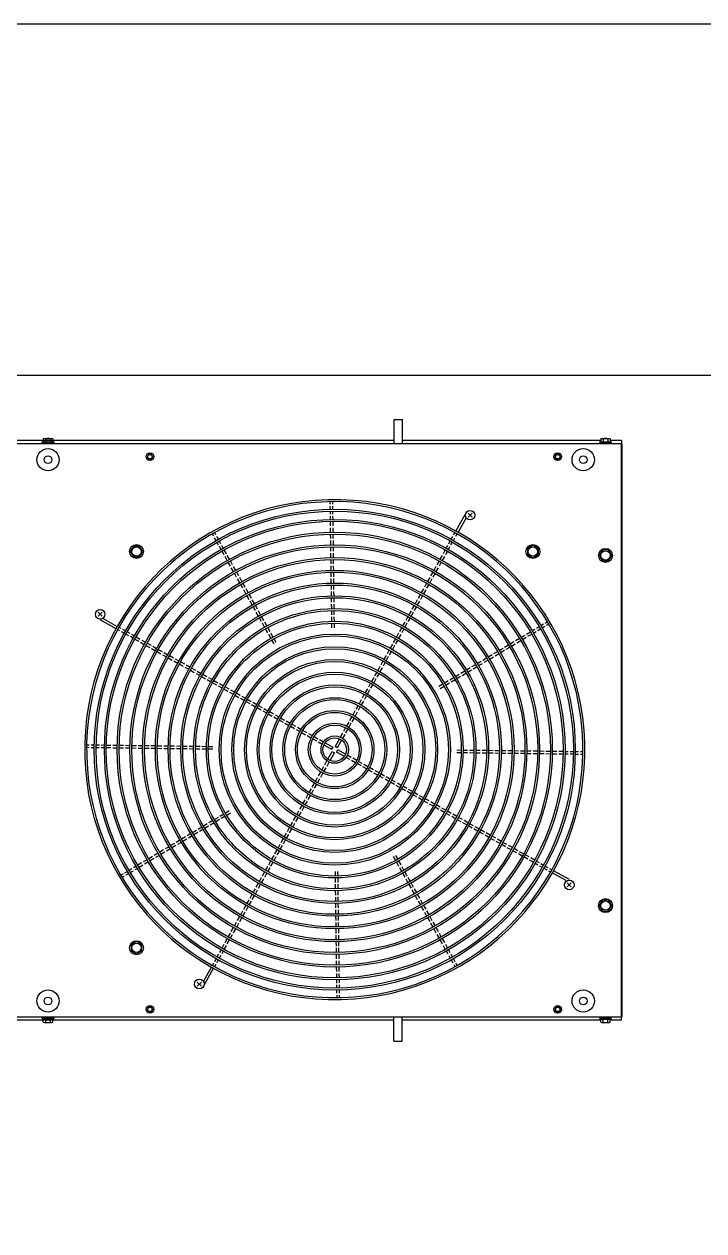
# Model space of a CAD drawing. Header units: millimetres. Extents: x -15161 to 10473752, y -72817 to 33960.
# Drawn here: x -611.4 to -504.7, y -33764.2 to -33574.7 of the extents above; entities that cross this region are included whole.
import ezdxf

# ---------------------------------------------------------------- set-up
doc = ezdxf.new("R2010")
doc.units = ezdxf.units.MM

# ---------------------------------------------------------------- blocks, each defined once
blk = doc.blocks.new('建築底圖1140116')
blk.add_lwpolyline([(1710.08, -21908.9), (-1953.16, -21908.9)])
blk = doc.blocks.new('機組1140224')
at = {"color": 230}
for p, q in [((7805.4, -33636.75), (7805.4, -33640.57)), ((7805.4, -33636.75), (7806.7, -33636.75)), ((7806.7, -33636.75), (7806.7, -33640.57)), ((7841.1, -33640.6), (7661.1, -33640.6)), ((7840.98, -33640.6), (7661.22, -33640.6)), ((7837.72, -33640.57), (7664.5, -33640.57)), ((7805.4, -33640.07), (7696.8, -33640.07)), ((7750.2, -33640.6), (7750.2, -33640.28)), ((7750.2, -33640.28), (7752, -33640.28)), ((7752, -33640.44), (7750.2, -33640.44)), ((7752, -33640.6), (7750.2, -33640.6)), ((7750.35, -33639.8), (7750.35, -33640.28)), ((7750.54, -33639.73), (7751.66, -33639.73)), ((7750.73, -33639.8), (7750.73, -33640.28)), ((7750.94, -33640.44), (7751.1, -33640.28)), ((7751.1, -33640.44), (7751.26, -33640.28)), ((7751.48, -33639.8), (7751.48, -33640.28)), ((7751.85, -33639.8), (7751.85, -33640.28)), ((7752, -33640.28), (7752, -33640.6)), ((7837.87, -33640.07), (7806.7, -33640.07)), ((7837.7, -33640.6), (7837.7, -33640.28)), ((7837.7, -33640.28), (7839.5, -33640.28)), ((7839.5, -33640.44), (7837.7, -33640.44)), ((7839.5, -33640.6), (7837.7, -33640.6)), ((7837.85, -33639.8), (7837.85, -33640.28)), ((7838.04, -33639.73), (7839.16, -33639.73)), ((7838.23, -33639.8), (7838.23, -33640.28)), ((7838.44, -33640.44), (7838.6, -33640.28)), ((7838.6, -33640.44), (7838.76, -33640.28)), ((7838.98, -33639.8), (7838.98, -33640.28)), ((7839.35, -33639.8), (7839.35, -33640.28)), ((7841.1, -33640.07), (7839.37, -33640.07)), ((7839.5, -33640.28), (7839.5, -33640.6)), ((7840.1, -33640.57), (7839.52, -33640.57)), ((7840.1, -33640.57), (7840.13, -33640.6)), ((7841.1, -33640.07), (7841.1, -33640.6)), ((7841.1, -33644.1), (7841.1, -33640.6)), ((7841.22, -33640.7), (7841.1, -33640.7)), ((7841.1, -33730.48), (7841.1, -33640.72)), ((7841.22, -33730.5), (7841.22, -33640.7)), ((7795.4, -33650.05), (7795.39, -33649.65)), ((7795.41, -33650.85), (7795.4, -33650.35)), ((7795.8, -33650.05), (7795.79, -33649.65)), ((7795.81, -33650.85), (7795.8, -33650.35)), ((7795.42, -33651.65), (7795.41, -33651.15)), ((7795.43, -33652.45), (7795.42, -33651.95)), ((7795.82, -33651.65), (7795.81, -33651.15)), ((7795.83, -33652.45), (7795.82, -33651.95)), ((7816.52, -33651.74), (7815.11, -33654.26)), ((7816.68, -33652.28), (7815.46, -33654.45)), ((7817.04, -33651.47), (7817.67, -33652.11)), ((7817.04, -33652.11), (7817.67, -33651.47)), ((7795.44, -33653.45), (7795.43, -33652.75)), ((7795.45, -33653.45), (7795.44, -33652.75)), ((7795.46, -33654.45), (7795.45, -33653.75)), ((7795.84, -33653.45), (7795.83, -33652.75)), ((7795.85, -33653.45), (7795.84, -33652.75)), ((7795.86, -33654.45), (7795.85, -33653.75)), ((7777.09, -33655.06), (7776.89, -33654.72)), ((7777.48, -33655.76), (7777.23, -33655.33)), ((7777.44, -33654.87), (7777.24, -33654.52)), ((7777.83, -33655.57), (7777.58, -33655.13)), ((7777.87, -33656.46), (7777.62, -33656.02)), ((7778.22, -33656.26), (7777.97, -33655.83)), ((7795.47, -33655.45), (7795.46, -33654.75)), ((7795.49, -33656.45), (7795.48, -33655.75)), ((7795.87, -33655.45), (7795.86, -33654.75)), ((7795.89, -33656.45), (7795.88, -33655.75)), ((7813.99, -33656.27), (7814.23, -33655.83)), ((7814.34, -33656.46), (7814.58, -33656.03)), ((7814.38, -33655.57), (7814.62, -33655.13)), ((7814.73, -33655.76), (7814.97, -33655.33)), ((7814.77, -33654.87), (7814.97, -33654.52)), ((7815.12, -33655.07), (7815.31, -33654.72)), ((7778.26, -33657.16), (7778.02, -33656.72)), ((7778.61, -33656.96), (7778.36, -33656.53)), ((7778.75, -33658.03), (7778.41, -33657.42)), ((7779.1, -33657.84), (7778.76, -33657.22)), ((7779.59, -33658.71), (7779.24, -33658.1)), ((7795.5, -33657.45), (7795.49, -33656.75)), ((7795.51, -33658.45), (7795.5, -33657.75)), ((7795.9, -33657.45), (7795.89, -33656.75)), ((7795.91, -33658.45), (7795.9, -33657.75)), ((7812.96, -33658.1), (7812.62, -33658.71)), ((7813.45, -33657.22), (7813.11, -33657.84)), ((7813.8, -33657.42), (7813.46, -33658.03)), ((7813.6, -33656.96), (7813.84, -33656.53)), ((7813.95, -33657.16), (7814.19, -33656.72)), ((7779.24, -33658.9), (7778.89, -33658.29)), ((7779.73, -33659.78), (7779.38, -33659.16)), ((7780.07, -33659.58), (7779.73, -33658.97)), ((7780.21, -33660.65), (7779.87, -33660.04)), ((7780.56, -33660.45), (7780.22, -33659.84)), ((7795.52, -33659.45), (7795.52, -33658.75)), ((7795.54, -33660.45), (7795.53, -33659.75)), ((7795.92, -33659.45), (7795.92, -33658.75)), ((7795.94, -33660.45), (7795.93, -33659.75)), ((7811.98, -33659.84), (7811.64, -33660.45)), ((7812.33, -33660.04), (7811.99, -33660.65)), ((7812.47, -33658.97), (7812.13, -33659.58)), ((7812.82, -33659.16), (7812.48, -33659.78)), ((7813.31, -33658.29), (7812.97, -33658.9)), ((7780.7, -33661.52), (7780.36, -33660.91)), ((7781.05, -33661.33), (7780.71, -33660.71)), ((7781.19, -33662.39), (7780.85, -33661.78)), ((7781.54, -33662.2), (7781.2, -33661.59)), ((7795.55, -33661.45), (7795.54, -33660.75)), ((7795.56, -33662.45), (7795.55, -33661.75)), ((7795.95, -33661.45), (7795.94, -33660.75)), ((7795.96, -33662.45), (7795.95, -33661.75)), ((7811.01, -33661.59), (7810.66, -33662.2)), ((7811.35, -33661.78), (7811.01, -33662.39)), ((7811.49, -33660.71), (7811.15, -33661.33)), ((7811.84, -33660.91), (7811.5, -33661.52)), ((7781.68, -33663.27), (7781.34, -33662.65)), ((7782.03, -33663.07), (7781.69, -33662.46)), ((7782.17, -33664.14), (7781.83, -33663.53)), ((7782.52, -33663.94), (7782.18, -33663.33)), ((7795.58, -33663.45), (7795.57, -33662.75)), ((7795.59, -33664.45), (7795.58, -33663.75)), ((7795.98, -33663.45), (7795.97, -33662.75)), ((7795.99, -33664.45), (7795.98, -33663.75)), ((7810.03, -33663.33), (7809.69, -33663.94)), ((7810.38, -33663.53), (7810.03, -33664.14)), ((7810.52, -33662.46), (7810.17, -33663.07)), ((7810.87, -33662.65), (7810.52, -33663.27)), ((7782.66, -33665.01), (7782.32, -33664.4)), ((7783.01, -33664.81), (7782.67, -33664.2)), ((7783.15, -33665.88), (7782.8, -33665.27)), ((7783.5, -33665.69), (7783.15, -33665.08)), ((7795.6, -33665.45), (7795.59, -33664.75)), ((7795.62, -33666.45), (7795.61, -33665.75)), ((7796, -33665.45), (7795.99, -33664.75)), ((7796.02, -33666.45), (7796.01, -33665.75)), ((7809.05, -33665.08), (7808.71, -33665.69)), ((7809.4, -33665.27), (7809.06, -33665.88)), ((7809.54, -33664.2), (7809.2, -33664.81)), ((7809.89, -33664.4), (7809.55, -33665.01)), ((7758.97, -33667.66), (7759.61, -33667.03)), ((7759.61, -33667.66), (7758.97, -33667.03)), ((7783.64, -33666.76), (7783.29, -33666.14)), ((7783.98, -33666.56), (7783.64, -33665.95)), ((7784.12, -33667.63), (7783.78, -33667.02)), ((7784.47, -33667.43), (7784.13, -33666.82)), ((7784.96, -33668.3), (7784.62, -33667.69)), ((7795.63, -33667.45), (7795.62, -33666.75)), ((7795.64, -33668.45), (7795.63, -33667.75)), ((7796.03, -33667.45), (7796.02, -33666.75)), ((7796.04, -33668.45), (7796.03, -33667.75)), ((7807.58, -33667.69), (7807.24, -33668.3)), ((7808.07, -33666.82), (7807.73, -33667.43)), ((7808.42, -33667.02), (7808.08, -33667.63)), ((7808.56, -33665.95), (7808.22, -33666.56)), ((7808.91, -33666.14), (7808.57, -33666.76)), ((7759.24, -33668.18), (7761.76, -33669.59)), ((7759.78, -33668.02), (7761.96, -33669.24)), ((7762.57, -33669.58), (7762.22, -33669.39)), ((7784.61, -33668.5), (7784.27, -33667.89)), ((7785.1, -33669.37), (7784.76, -33668.76)), ((7785.45, -33669.18), (7785.11, -33668.57)), ((7785.59, -33670.25), (7785.25, -33669.63)), ((7785.94, -33670.05), (7785.6, -33669.44)), ((7795.65, -33669.45), (7795.65, -33668.75)), ((7796.05, -33669.45), (7796.05, -33668.75)), ((7806.61, -33669.44), (7806.26, -33670.05)), ((7806.96, -33669.63), (7806.61, -33670.25)), ((7807.1, -33668.57), (7806.75, -33669.18)), ((7807.44, -33668.76), (7807.1, -33669.37)), ((7807.93, -33667.89), (7807.59, -33668.5)), ((7827.76, -33669.54), (7828.19, -33669.28)), ((7827.96, -33669.88), (7828.39, -33669.63)), ((7828.44, -33669.13), (7828.87, -33668.87)), ((7828.65, -33669.47), (7829.08, -33669.22)), ((7829.13, -33668.72), (7829.48, -33668.52)), ((7829.34, -33669.06), (7829.68, -33668.86)), ((7762.37, -33669.93), (7762.02, -33669.73)), ((7763.07, -33670.32), (7762.64, -33670.08)), ((7763.27, -33669.97), (7762.83, -33669.73)), ((7763.77, -33670.71), (7763.33, -33670.47)), ((7763.97, -33670.36), (7763.53, -33670.12)), ((7764.47, -33671.1), (7764.03, -33670.86)), ((7764.66, -33670.75), (7764.23, -33670.51)), ((7764.73, -33671.25), (7765.34, -33671.59)), ((7764.92, -33670.9), (7765.53, -33671.24)), ((7765.8, -33671.39), (7766.41, -33671.73)), ((7786.08, -33671.12), (7785.74, -33670.51)), ((7786.43, -33670.92), (7786.09, -33670.31)), ((7786.57, -33671.99), (7786.23, -33671.38)), ((7786.92, -33671.79), (7786.58, -33671.18)), ((7805.63, -33671.18), (7805.29, -33671.79)), ((7805.98, -33671.38), (7805.64, -33671.99)), ((7806.12, -33670.31), (7805.78, -33670.92)), ((7806.47, -33670.51), (7806.12, -33671.12)), ((7824.49, -33671.48), (7825.09, -33671.12)), ((7824.7, -33671.83), (7825.3, -33671.47)), ((7825.35, -33670.97), (7825.95, -33670.61)), ((7825.56, -33671.31), (7826.16, -33670.96)), ((7826.21, -33670.46), (7826.81, -33670.1)), ((7826.41, -33670.8), (7827.02, -33670.45)), ((7827.07, -33669.95), (7827.5, -33669.69)), ((7827.27, -33670.29), (7827.7, -33670.03)), ((7765.6, -33671.74), (7766.21, -33672.08)), ((7766.47, -33672.23), (7767.08, -33672.57)), ((7766.67, -33671.88), (7767.28, -33672.22)), ((7767.35, -33672.72), (7767.96, -33673.06)), ((7767.54, -33672.37), (7768.15, -33672.71)), ((7768.22, -33673.21), (7768.83, -33673.55)), ((7768.41, -33672.86), (7769.02, -33673.2)), ((7769.29, -33673.35), (7769.9, -33673.69)), ((7804.65, -33672.93), (7804.31, -33673.54)), ((7805, -33673.12), (7804.66, -33673.73)), ((7805.14, -33672.06), (7804.8, -33672.67)), ((7805.49, -33672.25), (7805.15, -33672.86)), ((7821.05, -33673.53), (7821.65, -33673.17)), ((7821.91, -33673.02), (7822.51, -33672.66)), ((7822.12, -33673.36), (7822.72, -33673)), ((7822.77, -33672.5), (7823.37, -33672.15)), ((7822.98, -33672.85), (7823.58, -33672.49)), ((7823.63, -33671.99), (7824.23, -33671.63)), ((7823.84, -33672.34), (7824.44, -33671.98)), ((7769.09, -33673.69), (7769.7, -33674.04)), ((7769.96, -33674.18), (7770.57, -33674.53)), ((7770.16, -33673.83), (7770.77, -33674.18)), ((7770.84, -33674.67), (7771.45, -33675.01)), ((7771.03, -33674.32), (7771.64, -33674.67)), ((7771.71, -33675.16), (7772.32, -33675.5)), ((7771.9, -33674.81), (7772.51, -33675.15)), ((7772.78, -33675.3), (7773.39, -33675.64)), ((7803.67, -33674.67), (7803.33, -33675.28)), ((7804.02, -33674.87), (7803.68, -33675.48)), ((7804.16, -33673.8), (7803.82, -33674.41)), ((7804.51, -33674), (7804.17, -33674.61)), ((7817.62, -33675.57), (7818.22, -33675.21)), ((7818.47, -33675.06), (7819.08, -33674.7)), ((7818.68, -33675.4), (7819.28, -33675.05)), ((7819.33, -33674.55), (7819.94, -33674.19)), ((7819.54, -33674.89), (7820.14, -33674.53)), ((7820.19, -33674.04), (7820.8, -33673.68)), ((7820.4, -33674.38), (7821, -33674.02)), ((7821.26, -33673.87), (7821.86, -33673.51)), ((7772.58, -33675.65), (7773.19, -33675.99)), ((7773.45, -33676.14), (7774.06, -33676.48)), ((7773.65, -33675.79), (7774.26, -33676.13)), ((7774.33, -33676.63), (7774.94, -33676.97)), ((7774.52, -33676.28), (7775.13, -33676.62)), ((7775.2, -33677.12), (7775.81, -33677.46)), ((7775.39, -33676.77), (7776, -33677.11)), ((7802.7, -33676.42), (7802.35, -33677.03)), ((7803.05, -33676.61), (7802.7, -33677.22)), ((7803.18, -33675.55), (7802.84, -33676.16)), ((7803.53, -33675.74), (7803.19, -33676.35)), ((7815.04, -33677.1), (7815.64, -33676.75)), ((7815.24, -33677.45), (7815.84, -33677.09)), ((7815.9, -33676.59), (7816.5, -33676.24)), ((7816.1, -33676.94), (7816.7, -33676.58)), ((7816.76, -33676.08), (7817.36, -33675.72)), ((7816.96, -33676.43), (7817.56, -33676.07)), ((7817.82, -33675.91), (7818.42, -33675.56)), ((7776.07, -33677.61), (7776.68, -33677.95)), ((7776.27, -33677.26), (7776.88, -33677.6)), ((7776.94, -33678.09), (7777.55, -33678.44)), ((7777.14, -33677.74), (7777.75, -33678.09)), ((7777.82, -33678.58), (7778.43, -33678.92)), ((7778.01, -33678.23), (7778.62, -33678.58)), ((7778.69, -33679.07), (7779.3, -33679.41)), ((7778.88, -33678.72), (7779.49, -33679.06)), ((7801.23, -33679.04), (7800.89, -33679.65)), ((7801.72, -33678.16), (7801.38, -33678.77)), ((7802.07, -33678.36), (7801.73, -33678.97)), ((7802.21, -33677.29), (7801.87, -33677.9)), ((7802.56, -33677.49), (7802.21, -33678.1)), ((7812.46, -33678.64), (7813.06, -33678.28)), ((7812.66, -33678.98), (7813.26, -33678.62)), ((7813.32, -33678.13), (7813.92, -33677.77)), ((7813.52, -33678.47), (7814.12, -33678.11)), ((7814.18, -33677.62), (7814.78, -33677.26)), ((7814.38, -33677.96), (7814.98, -33677.6)), ((7779.56, -33679.56), (7780.17, -33679.9)), ((7779.76, -33679.21), (7780.37, -33679.55)), ((7780.43, -33680.05), (7781.04, -33680.39)), ((7780.63, -33679.7), (7781.24, -33680.04)), ((7781.3, -33680.54), (7781.92, -33680.88)), ((7781.5, -33680.19), (7782.11, -33680.53)), ((7782.37, -33680.68), (7782.98, -33681.02)), ((7800.25, -33680.78), (7799.91, -33681.39)), ((7800.6, -33680.98), (7800.26, -33681.59)), ((7800.74, -33679.91), (7800.4, -33680.52)), ((7801.09, -33680.1), (7800.75, -33680.72)), ((7801.58, -33679.23), (7801.24, -33679.84)), ((7782.18, -33681.03), (7782.79, -33681.37)), ((7783.05, -33681.52), (7783.66, -33681.86)), ((7783.25, -33681.17), (7783.86, -33681.51)), ((7783.92, -33682), (7784.53, -33682.35)), ((7784.12, -33681.66), (7784.73, -33682)), ((7784.8, -33682.49), (7785.41, -33682.84)), ((7784.99, -33682.14), (7785.6, -33682.49)), ((7785.86, -33682.63), (7786.47, -33682.97)), ((7799.27, -33682.53), (7798.93, -33683.14)), ((7799.62, -33682.72), (7799.28, -33683.33)), ((7799.76, -33681.65), (7799.42, -33682.27)), ((7800.11, -33681.85), (7799.77, -33682.46)), ((7785.67, -33682.98), (7786.28, -33683.32)), ((7786.54, -33683.47), (7787.15, -33683.81)), ((7786.74, -33683.12), (7787.35, -33683.46)), ((7787.41, -33683.96), (7788.02, -33684.3)), ((7787.61, -33683.61), (7788.22, -33683.95)), ((7788.29, -33684.45), (7788.9, -33684.79)), ((7788.48, -33684.1), (7789.09, -33684.44)), ((7789.35, -33684.59), (7789.96, -33684.93)), ((7798.3, -33684.27), (7797.95, -33684.88)), ((7798.64, -33684.47), (7798.3, -33685.08)), ((7798.79, -33683.4), (7798.44, -33684.01)), ((7799.13, -33683.6), (7798.79, -33684.21)), ((7789.16, -33684.94), (7789.77, -33685.28)), ((7790.03, -33685.43), (7790.64, -33685.77)), ((7790.23, -33685.08), (7790.84, -33685.42)), ((7790.9, -33685.92), (7791.51, -33686.26)), ((7791.1, -33685.57), (7791.71, -33685.91)), ((7791.78, -33686.4), (7792.39, -33686.75)), ((7791.97, -33686.06), (7792.58, -33686.4)), ((7792.85, -33686.54), (7793.46, -33686.89)), ((7797.32, -33686.02), (7796.97, -33686.63)), ((7797.67, -33686.22), (7797.32, -33686.83)), ((7797.81, -33685.15), (7797.46, -33685.76)), ((7798.16, -33685.34), (7797.81, -33685.95)), ((7757.55, -33688.3), (7757.15, -33688.29)), ((7757.56, -33687.9), (7757.16, -33687.89)), ((7758.35, -33688.31), (7757.85, -33688.3)), ((7758.36, -33687.91), (7757.86, -33687.9)), ((7759.15, -33688.32), (7758.65, -33688.31)), ((7759.16, -33687.92), (7758.66, -33687.91)), ((7759.95, -33688.33), (7759.45, -33688.32)), ((7759.96, -33687.93), (7759.46, -33687.92)), ((7760.95, -33688.34), (7760.25, -33688.33)), ((7760.96, -33687.94), (7760.26, -33687.93)), ((7761.95, -33688.36), (7761.25, -33688.35)), ((7761.96, -33687.96), (7761.26, -33687.95)), ((7762.95, -33688.37), (7762.25, -33688.36)), ((7762.96, -33687.97), (7762.26, -33687.96)), ((7763.95, -33688.38), (7763.25, -33688.37)), ((7763.96, -33687.98), (7763.26, -33687.97)), ((7764.95, -33688.4), (7764.25, -33688.39)), ((7764.96, -33688), (7764.26, -33687.99)), ((7765.95, -33688.41), (7765.25, -33688.4)), ((7765.96, -33688.01), (7765.26, -33688)), ((7766.95, -33688.42), (7766.25, -33688.41)), ((7766.96, -33688.02), (7766.26, -33688.01)), ((7767.95, -33688.43), (7767.25, -33688.42)), ((7767.96, -33688.03), (7767.26, -33688.02)), ((7768.95, -33688.45), (7768.25, -33688.44)), ((7768.96, -33688.05), (7768.26, -33688.04)), ((7769.95, -33688.46), (7769.25, -33688.45)), ((7769.96, -33688.06), (7769.26, -33688.05)), ((7770.95, -33688.47), (7770.25, -33688.46)), ((7770.96, -33688.07), (7770.26, -33688.06)), ((7771.95, -33688.49), (7771.25, -33688.48)), ((7771.96, -33688.09), (7771.26, -33688.08)), ((7772.95, -33688.5), (7772.25, -33688.49)), ((7772.96, -33688.1), (7772.26, -33688.09)), ((7773.95, -33688.51), (7773.25, -33688.5)), ((7773.96, -33688.11), (7773.26, -33688.1)), ((7774.95, -33688.52), (7774.25, -33688.52)), ((7774.96, -33688.12), (7774.26, -33688.12)), ((7775.95, -33688.54), (7775.25, -33688.53)), ((7775.96, -33688.14), (7775.26, -33688.13)), ((7776.95, -33688.55), (7776.25, -33688.54)), ((7776.96, -33688.15), (7776.26, -33688.14)), ((7792.65, -33686.89), (7793.26, -33687.24)), ((7793.52, -33687.38), (7794.14, -33687.73)), ((7793.72, -33687.03), (7794.33, -33687.38)), ((7794.4, -33687.87), (7795.6, -33688.55)), ((7794.6, -33687.52), (7795.8, -33688.2)), ((7795.8, -33688.2), (7795.6, -33688.55)), ((7796.83, -33686.9), (7796.15, -33688.1)), ((7796.5, -33688.3), (7796.15, -33688.1)), ((7797.18, -33687.09), (7796.5, -33688.3)), ((7794.54, -33690.98), (7794.88, -33690.37)), ((7795.03, -33690.1), (7795.7, -33688.9)), ((7795.38, -33690.3), (7796.05, -33689.1)), ((7795.7, -33688.9), (7796.05, -33689.1)), ((7796.4, -33689), (7796.6, -33688.65)), ((7797.61, -33689.67), (7796.4, -33689)), ((7797.8, -33689.32), (7796.6, -33688.65)), ((7798.48, -33690.16), (7797.87, -33689.82)), ((7798.68, -33689.81), (7798.07, -33689.47)), ((7799.36, -33690.65), (7798.75, -33690.31)), ((7799.55, -33690.3), (7798.94, -33689.96)), ((7800.43, -33690.79), (7799.82, -33690.45)), ((7815.25, -33688.65), (7815.95, -33688.66)), ((7815.25, -33689.05), (7815.95, -33689.06)), ((7816.25, -33688.66), (7816.95, -33688.67)), ((7816.25, -33689.06), (7816.95, -33689.07)), ((7817.25, -33688.67), (7817.95, -33688.68)), ((7817.25, -33689.07), (7817.95, -33689.08)), ((7818.25, -33688.68), (7818.95, -33688.69)), ((7818.25, -33689.08), (7818.95, -33689.09)), ((7819.25, -33688.7), (7819.95, -33688.71)), ((7819.25, -33689.1), (7819.95, -33689.11)), ((7820.25, -33688.71), (7820.95, -33688.72)), ((7820.25, -33689.11), (7820.95, -33689.12)), ((7821.25, -33688.72), (7821.95, -33688.73)), ((7821.25, -33689.12), (7821.95, -33689.13)), ((7822.25, -33688.74), (7822.95, -33688.75)), ((7822.25, -33689.14), (7822.95, -33689.15)), ((7823.25, -33688.75), (7823.95, -33688.76)), ((7823.25, -33689.15), (7823.95, -33689.16)), ((7824.25, -33688.76), (7824.95, -33688.77)), ((7824.25, -33689.16), (7824.95, -33689.17)), ((7825.25, -33688.78), (7825.95, -33688.78)), ((7825.25, -33689.18), (7825.95, -33689.18)), ((7826.25, -33688.79), (7826.95, -33688.8)), ((7826.25, -33689.19), (7826.95, -33689.2)), ((7827.25, -33688.8), (7827.95, -33688.81)), ((7827.25, -33689.2), (7827.95, -33689.21)), ((7828.25, -33688.81), (7828.95, -33688.82)), ((7828.25, -33689.21), (7828.95, -33689.22)), ((7829.25, -33688.83), (7829.95, -33688.84)), ((7829.25, -33689.23), (7829.95, -33689.24)), ((7830.25, -33688.84), (7830.95, -33688.85)), ((7830.25, -33689.24), (7830.95, -33689.25)), ((7831.25, -33688.85), (7831.95, -33688.86)), ((7831.25, -33689.25), (7831.95, -33689.26)), ((7832.25, -33688.87), (7832.75, -33688.87)), ((7832.25, -33689.27), (7832.75, -33689.27)), ((7833.05, -33688.88), (7833.55, -33688.88)), ((7833.05, -33689.28), (7833.55, -33689.28)), ((7833.85, -33688.89), (7834.35, -33688.89)), ((7833.85, -33689.29), (7834.35, -33689.29)), ((7834.65, -33688.9), (7835.05, -33688.9)), ((7834.65, -33689.3), (7835.05, -33689.3)), ((7793.56, -33692.73), (7793.9, -33692.12)), ((7793.91, -33692.92), (7794.25, -33692.31)), ((7794.05, -33691.85), (7794.39, -33691.24)), ((7794.4, -33692.05), (7794.74, -33691.44)), ((7794.89, -33691.18), (7795.23, -33690.56)), ((7800.23, -33691.14), (7799.62, -33690.8)), ((7801.1, -33691.63), (7800.49, -33691.29)), ((7801.3, -33691.28), (7800.69, -33690.94)), ((7801.98, -33692.12), (7801.37, -33691.78)), ((7802.17, -33691.77), (7801.56, -33691.43)), ((7802.85, -33692.61), (7802.24, -33692.27)), ((7803.05, -33692.26), (7802.44, -33691.92)), ((7792.58, -33694.47), (7792.92, -33693.86)), ((7792.93, -33694.67), (7793.27, -33694.06)), ((7793.07, -33693.6), (7793.41, -33692.99)), ((7793.42, -33693.8), (7793.76, -33693.19)), ((7803.72, -33693.1), (7803.11, -33692.75)), ((7803.92, -33692.75), (7803.31, -33692.41)), ((7804.6, -33693.59), (7803.99, -33693.24)), ((7804.79, -33693.24), (7804.18, -33692.89)), ((7805.47, -33694.07), (7804.86, -33693.73)), ((7805.66, -33693.73), (7805.05, -33693.38)), ((7806.34, -33694.56), (7805.73, -33694.22)), ((7806.54, -33694.21), (7805.93, -33693.87)), ((7791.6, -33696.22), (7791.95, -33695.61)), ((7791.95, -33696.41), (7792.29, -33695.8)), ((7792.09, -33695.35), (7792.43, -33694.74)), ((7792.44, -33695.54), (7792.78, -33694.93)), ((7807.21, -33695.05), (7806.6, -33694.71)), ((7807.41, -33694.7), (7806.8, -33694.36)), ((7808.09, -33695.54), (7807.48, -33695.2)), ((7808.28, -33695.19), (7807.67, -33694.85)), ((7808.96, -33696.03), (7808.35, -33695.69)), ((7809.15, -33695.68), (7808.54, -33695.34)), ((7809.83, -33696.52), (7809.22, -33696.18)), ((7810.03, -33696.17), (7809.42, -33695.83)), ((7790.63, -33697.96), (7790.97, -33697.35)), ((7790.97, -33698.16), (7791.32, -33697.55)), ((7791.11, -33697.09), (7791.46, -33696.48)), ((7791.46, -33697.29), (7791.81, -33696.68)), ((7810.7, -33697.01), (7810.09, -33696.67)), ((7810.9, -33696.66), (7810.29, -33696.32)), ((7811.58, -33697.5), (7810.97, -33697.15)), ((7811.77, -33697.15), (7811.16, -33696.81)), ((7812.45, -33697.99), (7811.84, -33697.64)), ((7812.64, -33697.64), (7812.03, -33697.29)), ((7813.52, -33698.12), (7812.91, -33697.78)), ((7776.96, -33699.75), (7776.36, -33700.11)), ((7777.82, -33699.24), (7777.22, -33699.59)), ((7778.03, -33699.58), (7777.43, -33699.94)), ((7778.68, -33698.73), (7778.08, -33699.08)), ((7778.89, -33699.07), (7778.28, -33699.43)), ((7779.54, -33698.21), (7778.94, -33698.57)), ((7779.75, -33698.56), (7779.14, -33698.92)), ((7789.16, -33700.58), (7789.5, -33699.97)), ((7789.65, -33699.71), (7789.99, -33699.1)), ((7790, -33699.91), (7790.34, -33699.29)), ((7790.14, -33698.84), (7790.48, -33698.23)), ((7790.49, -33699.03), (7790.83, -33698.42)), ((7813.32, -33698.47), (7812.71, -33698.13)), ((7814.19, -33698.96), (7813.58, -33698.62)), ((7814.39, -33698.61), (7813.78, -33698.27)), ((7815.07, -33699.45), (7814.46, -33699.11)), ((7815.26, -33699.1), (7814.65, -33698.76)), ((7815.94, -33699.94), (7815.33, -33699.6)), ((7816.13, -33699.59), (7815.52, -33699.25)), ((7817.01, -33700.08), (7816.4, -33699.74)), ((7773.52, -33701.79), (7772.92, -33702.15)), ((7774.38, -33701.28), (7773.78, -33701.64)), ((7774.59, -33701.63), (7773.99, -33701.98)), ((7775.24, -33700.77), (7774.64, -33701.13)), ((7775.45, -33701.11), (7774.85, -33701.47)), ((7776.1, -33700.26), (7775.5, -33700.62)), ((7776.31, -33700.6), (7775.71, -33700.96)), ((7777.17, -33700.09), (7776.57, -33700.45)), ((7788.18, -33702.33), (7788.52, -33701.72)), ((7788.67, -33701.45), (7789.01, -33700.84)), ((7789.02, -33701.65), (7789.36, -33701.04)), ((7789.51, -33700.78), (7789.85, -33700.17)), ((7816.81, -33700.43), (7816.2, -33700.09)), ((7817.68, -33700.92), (7817.07, -33700.58)), ((7817.88, -33700.57), (7817.27, -33700.23)), ((7818.56, -33701.41), (7817.95, -33701.06)), ((7818.75, -33701.06), (7818.14, -33700.72)), ((7819.43, -33701.9), (7818.82, -33701.55)), ((7819.62, -33701.55), (7819.01, -33701.2)), ((7820.5, -33702.04), (7819.89, -33701.69)), ((7770.95, -33703.33), (7770.34, -33703.68)), ((7771.15, -33703.67), (7770.55, -33704.03)), ((7771.81, -33702.82), (7771.2, -33703.17)), ((7772.01, -33703.16), (7771.41, -33703.52)), ((7772.67, -33702.3), (7772.06, -33702.66)), ((7772.87, -33702.65), (7772.27, -33703.01)), ((7773.73, -33702.14), (7773.13, -33702.49)), ((7787.2, -33704.07), (7787.55, -33703.46)), ((7787.55, -33704.27), (7787.9, -33703.66)), ((7787.69, -33703.2), (7788.03, -33702.59)), ((7788.04, -33703.4), (7788.38, -33702.78)), ((7788.53, -33702.52), (7788.87, -33701.91)), ((7820.3, -33702.38), (7819.69, -33702.04)), ((7821.17, -33702.87), (7820.56, -33702.53)), ((7821.37, -33702.52), (7820.76, -33702.18)), ((7822.05, -33703.36), (7821.43, -33703.02)), ((7822.24, -33703.01), (7821.63, -33702.67)), ((7822.92, -33703.85), (7822.31, -33703.51)), ((7823.11, -33703.5), (7822.5, -33703.16)), ((7823.99, -33703.99), (7823.38, -33703.65)), ((7767.51, -33705.37), (7766.91, -33705.73)), ((7768.37, -33704.86), (7767.77, -33705.22)), ((7768.57, -33705.2), (7767.97, -33705.56)), ((7769.23, -33704.35), (7768.63, -33704.71)), ((7769.43, -33704.69), (7768.83, -33705.05)), ((7770.09, -33703.84), (7769.49, -33704.2)), ((7770.29, -33704.18), (7769.69, -33704.54)), ((7786.23, -33705.82), (7786.57, -33705.21)), ((7786.58, -33706.01), (7786.92, -33705.4)), ((7786.72, -33704.94), (7787.06, -33704.33)), ((7787.06, -33705.14), (7787.41, -33704.53)), ((7805.29, -33705.4), (7805.63, -33706.01)), ((7805.64, -33705.21), (7805.98, -33705.82)), ((7823.79, -33704.34), (7823.18, -33704)), ((7824.66, -33704.83), (7824.05, -33704.49)), ((7824.86, -33704.48), (7824.25, -33704.14)), ((7825.54, -33705.32), (7824.92, -33704.97)), ((7825.73, -33704.97), (7825.12, -33704.63)), ((7826.41, -33705.81), (7825.8, -33705.46)), ((7826.6, -33705.46), (7825.99, -33705.11)), ((7827.48, -33705.95), (7826.86, -33705.6)), ((7764.24, -33707.31), (7763.81, -33707.57)), ((7764.93, -33706.9), (7764.5, -33707.16)), ((7765.13, -33707.25), (7764.7, -33707.5)), ((7765.79, -33706.39), (7765.19, -33706.75)), ((7765.99, -33706.74), (7765.39, -33707.1)), ((7766.65, -33705.88), (7766.05, -33706.24)), ((7766.85, -33706.23), (7766.25, -33706.58)), ((7767.71, -33705.71), (7767.11, -33706.07)), ((7785.25, -33707.56), (7785.59, -33706.95)), ((7785.6, -33707.76), (7785.94, -33707.15)), ((7785.74, -33706.69), (7786.08, -33706.08)), ((7786.09, -33706.89), (7786.43, -33706.27)), ((7805.78, -33706.27), (7806.12, -33706.89)), ((7806.12, -33706.08), (7806.47, -33706.69)), ((7806.26, -33707.15), (7806.61, -33707.76)), ((7806.61, -33706.95), (7806.96, -33707.56)), ((7827.28, -33706.29), (7826.67, -33705.95)), ((7827.54, -33706.44), (7827.98, -33706.69)), ((7827.74, -33706.09), (7828.17, -33706.34)), ((7828.24, -33706.83), (7828.68, -33707.08)), ((7828.43, -33706.48), (7828.87, -33706.73)), ((7828.94, -33707.22), (7829.37, -33707.47)), ((7829.13, -33706.88), (7829.57, -33707.12)), ((7829.83, -33707.27), (7830.18, -33707.46)), ((7762.87, -33708.13), (7762.52, -33708.33)), ((7763.07, -33708.47), (7762.73, -33708.68)), ((7763.55, -33707.72), (7763.12, -33707.98)), ((7763.76, -33708.06), (7763.33, -33708.32)), ((7764.45, -33707.66), (7764.02, -33707.91)), ((7784.27, -33709.31), (7784.61, -33708.7)), ((7784.62, -33709.5), (7784.96, -33708.89)), ((7784.76, -33708.43), (7785.1, -33707.82)), ((7785.11, -33708.63), (7785.45, -33708.02)), ((7796.15, -33707.75), (7796.16, -33708.45)), ((7796.16, -33708.75), (7796.17, -33709.45)), ((7796.55, -33707.74), (7796.56, -33708.44)), ((7796.56, -33708.74), (7796.57, -33709.44)), ((7806.75, -33708.02), (7807.1, -33708.63)), ((7807.1, -33707.82), (7807.44, -33708.43)), ((7807.24, -33708.89), (7807.58, -33709.5)), ((7807.59, -33708.7), (7807.93, -33709.31)), ((7829.63, -33707.62), (7829.98, -33707.81)), ((7832.42, -33709.17), (7830.25, -33707.96)), ((7832.96, -33709.02), (7830.44, -33707.61)), ((7782.8, -33711.92), (7783.15, -33711.31)), ((7783.29, -33711.05), (7783.64, -33710.44)), ((7783.64, -33711.25), (7783.98, -33710.64)), ((7783.78, -33710.18), (7784.12, -33709.57)), ((7784.13, -33710.37), (7784.47, -33709.76)), ((7796.18, -33709.75), (7796.18, -33710.45)), ((7796.19, -33710.75), (7796.2, -33711.45)), ((7796.58, -33709.74), (7796.58, -33710.44)), ((7796.59, -33710.74), (7796.6, -33711.44)), ((7807.73, -33709.76), (7808.07, -33710.37)), ((7808.08, -33709.57), (7808.42, -33710.18)), ((7808.22, -33710.64), (7808.56, -33711.25)), ((7808.57, -33710.44), (7808.91, -33711.05)), ((7809.06, -33711.31), (7809.4, -33711.92)), ((7833.23, -33709.53), (7832.59, -33710.17)), ((7832.59, -33709.53), (7833.23, -33710.17)), ((7781.83, -33713.67), (7782.17, -33713.06)), ((7782.32, -33712.8), (7782.66, -33712.19)), ((7782.67, -33712.99), (7783.01, -33712.38)), ((7783.15, -33712.12), (7783.5, -33711.51)), ((7796.2, -33711.75), (7796.21, -33712.45)), ((7796.21, -33712.75), (7796.22, -33713.45)), ((7796.6, -33711.74), (7796.61, -33712.44)), ((7796.61, -33712.74), (7796.62, -33713.44)), ((7808.71, -33711.51), (7809.05, -33712.12)), ((7809.2, -33712.38), (7809.54, -33712.99)), ((7809.55, -33712.19), (7809.89, -33712.8)), ((7810.03, -33713.06), (7810.38, -33713.67)), ((7780.85, -33715.41), (7781.19, -33714.8)), ((7781.2, -33715.61), (7781.54, -33715)), ((7781.34, -33714.54), (7781.68, -33713.93)), ((7781.69, -33714.74), (7782.03, -33714.13)), ((7782.18, -33713.86), (7782.52, -33713.25)), ((7796.23, -33713.75), (7796.24, -33714.45)), ((7796.24, -33714.75), (7796.25, -33715.45)), ((7796.63, -33713.74), (7796.64, -33714.44)), ((7796.64, -33714.74), (7796.65, -33715.44)), ((7809.69, -33713.25), (7810.03, -33713.86)), ((7810.17, -33714.13), (7810.52, -33714.74)), ((7810.52, -33713.93), (7810.87, -33714.54)), ((7810.66, -33715), (7811.01, -33715.61)), ((7811.01, -33714.8), (7811.35, -33715.41)), ((7779.87, -33717.16), (7780.21, -33716.55)), ((7780.22, -33717.35), (7780.56, -33716.74)), ((7780.36, -33716.29), (7780.7, -33715.68)), ((7780.71, -33716.48), (7781.05, -33715.87)), ((7796.25, -33715.75), (7796.26, -33716.45)), ((7796.27, -33716.75), (7796.28, -33717.45)), ((7796.65, -33715.74), (7796.66, -33716.44)), ((7796.67, -33716.74), (7796.68, -33717.44)), ((7811.15, -33715.87), (7811.49, -33716.48)), ((7811.5, -33715.68), (7811.84, -33716.29)), ((7811.64, -33716.74), (7811.98, -33717.35)), ((7811.99, -33716.55), (7812.33, -33717.16)), ((7778.89, -33718.9), (7779.24, -33718.29)), ((7779.24, -33719.1), (7779.59, -33718.49)), ((7779.38, -33718.03), (7779.73, -33717.42)), ((7779.73, -33718.23), (7780.07, -33717.62)), ((7796.28, -33717.75), (7796.29, -33718.45)), ((7796.29, -33718.75), (7796.3, -33719.45)), ((7796.68, -33717.74), (7796.69, -33718.44)), ((7796.69, -33718.74), (7796.7, -33719.44)), ((7812.13, -33717.62), (7812.47, -33718.23)), ((7812.48, -33717.42), (7812.82, -33718.03)), ((7812.62, -33718.49), (7812.96, -33719.1)), ((7812.97, -33718.29), (7813.31, -33718.9)), ((7777.87, -33720.74), (7777.62, -33721.17)), ((7778.26, -33720.04), (7778.01, -33720.47)), ((7778.61, -33720.23), (7778.36, -33720.67)), ((7778.41, -33719.78), (7778.75, -33719.17)), ((7778.76, -33719.97), (7779.1, -33719.36)), ((7796.31, -33719.75), (7796.31, -33720.45)), ((7796.32, -33720.75), (7796.33, -33721.45)), ((7796.71, -33719.74), (7796.71, -33720.44)), ((7796.72, -33720.74), (7796.73, -33721.44)), ((7813.11, -33719.36), (7813.45, -33719.97)), ((7813.46, -33719.17), (7813.8, -33719.78)), ((7813.6, -33720.23), (7813.84, -33720.67)), ((7813.94, -33720.04), (7814.19, -33720.47)), ((7814.34, -33720.74), (7814.58, -33721.17)), ((7777.08, -33722.13), (7776.89, -33722.48)), ((7777.48, -33721.43), (7777.23, -33721.87)), ((7777.43, -33722.33), (7777.24, -33722.68)), ((7777.82, -33721.63), (7777.58, -33722.06)), ((7778.22, -33720.93), (7777.97, -33721.37)), ((7796.33, -33721.75), (7796.34, -33722.45)), ((7796.73, -33721.74), (7796.74, -33722.44)), ((7813.99, -33720.93), (7814.23, -33721.37)), ((7814.38, -33721.63), (7814.62, -33722.07)), ((7814.73, -33721.43), (7814.97, -33721.87)), ((7814.77, -33722.33), (7814.96, -33722.68)), ((7815.12, -33722.13), (7815.31, -33722.48)), ((7775.53, -33724.92), (7776.74, -33722.74)), ((7775.68, -33725.46), (7777.09, -33722.94)), ((7796.34, -33722.75), (7796.35, -33723.45)), ((7796.36, -33723.75), (7796.37, -33724.45)), ((7796.74, -33722.74), (7796.75, -33723.44)), ((7796.76, -33723.74), (7796.77, -33724.44)), ((7775.17, -33725.73), (7774.53, -33725.09)), ((7775.17, -33725.09), (7774.53, -33725.73)), ((7796.38, -33724.75), (7796.38, -33725.25)), ((7796.39, -33725.55), (7796.39, -33726.05)), ((7796.39, -33725.55), (7796.39, -33726.05)), ((7796.4, -33726.35), (7796.4, -33726.6)), ((7796.4, -33726.35), (7796.4, -33726.85)), ((7796.78, -33724.74), (7796.78, -33725.24)), ((7796.79, -33725.54), (7796.79, -33726.04)), ((7796.79, -33725.54), (7796.79, -33726.04)), ((7796.8, -33726.34), (7796.8, -33726.6)), ((7796.8, -33726.34), (7796.8, -33726.84)), ((7796.41, -33727.15), (7796.41, -33727.55)), ((7796.81, -33727.14), (7796.81, -33727.54)), ((7841.1, -33730.6), (7841.1, -33727.1)), ((7841.1, -33730.6), (7661.1, -33730.6)), ((7840.98, -33730.6), (7661.22, -33730.6)), ((7805.4, -33731.07), (7696.8, -33731.07)), ((7750.2, -33730.6), (7750.2, -33730.92)), ((7752, -33730.6), (7750.2, -33730.6)), ((7752, -33730.76), (7750.2, -33730.76)), ((7750.2, -33730.92), (7752, -33730.92)), ((7750.35, -33731.4), (7750.35, -33730.92)), ((7750.54, -33731.47), (7751.66, -33731.47)), ((7750.73, -33731.4), (7750.73, -33730.92)), ((7750.94, -33730.76), (7751.1, -33730.92)), ((7751.1, -33730.76), (7751.26, -33730.92)), ((7751.48, -33731.4), (7751.48, -33730.92)), ((7751.85, -33731.4), (7751.85, -33730.92)), ((7752, -33730.92), (7752, -33730.6)), ((7805.4, -33734.39), (7805.4, -33730.6)), ((7806.7, -33734.39), (7806.7, -33730.6)), ((7837.85, -33731.07), (7806.7, -33731.07)), ((7837.7, -33730.6), (7837.7, -33730.92)), ((7839.5, -33730.6), (7837.7, -33730.6)), ((7839.5, -33730.76), (7837.7, -33730.76)), ((7837.7, -33730.92), (7839.5, -33730.92)), ((7837.85, -33731.4), (7837.85, -33730.92)), ((7838.04, -33731.47), (7839.16, -33731.47)), ((7838.23, -33731.4), (7838.23, -33730.92)), ((7838.44, -33730.76), (7838.6, -33730.92)), ((7838.6, -33730.76), (7838.76, -33730.92)), ((7838.98, -33731.4), (7838.98, -33730.92)), ((7839.35, -33731.4), (7839.35, -33730.92)), ((7841.1, -33731.07), (7839.35, -33731.07)), ((7839.5, -33730.92), (7839.5, -33730.6)), ((7841.1, -33730.38), (7841.22, -33730.38)), ((7841.1, -33731.07), (7841.1, -33730.5)), ((7841.1, -33730.5), (7841.22, -33730.5)), ((7805.4, -33734.39), (7806.7, -33734.39))]:
    blk.add_line(p, q, dxfattribs=at)
for points in [[(7766.87, -33642.2), (7766.64, -33642.6), (7766.87, -33643), (7767.33, -33643), (7767.56, -33642.6), (7767.33, -33642.2)], [(7830.87, -33642.2), (7830.64, -33642.6), (7830.87, -33643), (7831.33, -33643), (7831.56, -33642.6), (7831.33, -33642.2)], [(7764.5, -33656.64), (7764.01, -33657.49), (7764.5, -33658.33), (7765.48, -33658.33), (7765.97, -33657.49), (7765.48, -33656.64)], [(7828.06, -33657), (7827.21, -33656.51), (7826.37, -33657), (7826.37, -33657.98), (7827.21, -33658.47), (7828.06, -33657.98)], [(7838.11, -33657.25), (7837.62, -33658.1), (7838.11, -33658.95), (7839.09, -33658.95), (7839.58, -33658.1), (7839.09, -33657.25)], [(7838.11, -33712.25), (7837.62, -33713.1), (7838.11, -33713.95), (7839.09, -33713.95), (7839.58, -33713.1), (7839.09, -33712.25)], [(7764.14, -33720.2), (7764.99, -33720.69), (7765.84, -33720.2), (7765.84, -33719.22), (7764.99, -33718.73), (7764.14, -33719.22)], [(7766.87, -33729), (7766.64, -33729.4), (7766.87, -33729.8), (7767.33, -33729.8), (7767.56, -33729.4), (7767.33, -33729)], [(7830.87, -33729), (7830.64, -33729.4), (7830.87, -33729.8), (7831.33, -33729.8), (7831.56, -33729.4), (7831.33, -33729)]]:
    blk.add_lwpolyline(points, close=True, dxfattribs=at)
for centre, radius in [((7751.1, -33643.07), 1.75), ((7751.1, -33643.07), 0.6), ((7767.1, -33642.6), 0.6), ((7767.1, -33642.6), 0.345), ((7831.1, -33642.6), 0.6), ((7831.1, -33642.6), 0.345), ((7835.1, -33643.07), 1.75), ((7835.1, -33643.07), 0.6), ((7796.1, -33688.6), 37.75), ((7796.1, -33688.6), 37.45), ((7796.1, -33688.6), 36.15), ((7817.35, -33651.79), 0.75), ((7796.1, -33688.6), 35.85), ((7796.1, -33688.6), 34.15), ((7796.1, -33688.6), 33.85), ((7764.99, -33657.49), 1.1), ((7827.21, -33657.49), 1.1), ((7796.1, -33688.6), 32.15), ((7764.99, -33657.49), 0.735), ((7796.1, -33688.6), 31.85), ((7827.21, -33657.49), 0.735), ((7838.6, -33658.1), 1.1), ((7838.6, -33658.1), 0.735), ((7796.1, -33688.6), 30.15), ((7796.1, -33688.6), 29.85), ((7796.1, -33688.6), 28.15), ((7796.1, -33688.6), 27.85), ((7796.1, -33688.6), 26.15), ((7796.1, -33688.6), 25.85), ((7796.1, -33688.6), 24.15), ((7796.1, -33688.6), 23.85), ((7759.29, -33667.35), 0.75), ((7796.1, -33688.6), 22.15), ((7796.1, -33688.6), 21.85), ((7796.1, -33688.6), 20.15), ((7796.1, -33688.6), 19.85), ((7796.1, -33688.6), 18.15), ((7796.1, -33688.6), 17.85), ((7796.1, -33688.6), 16.15), ((7796.1, -33688.6), 15.85), ((7796.1, -33688.6), 14.15), ((7796.1, -33688.6), 13.85), ((7796.1, -33688.6), 12.15), ((7796.1, -33688.6), 11.85), ((7796.1, -33688.6), 10.15), ((7796.1, -33688.6), 9.85), ((7796.1, -33688.6), 8.15), ((7796.1, -33688.6), 7.85), ((7796.1, -33688.6), 6.15), ((7796.1, -33688.6), 5.85), ((7796.1, -33688.6), 4.15), ((7796.1, -33688.6), 3.85), ((7796.1, -33688.6), 2.15), ((7796.1, -33688.6), 1.85), ((7832.91, -33709.85), 0.75), ((7838.6, -33713.1), 1.1), ((7838.6, -33713.1), 0.735), ((7764.99, -33719.71), 1.1), ((7764.99, -33719.71), 0.735), ((7751.1, -33728.07), 1.75), ((7774.85, -33725.41), 0.75), ((7835.1, -33728.07), 1.75), ((7751.1, -33728.07), 0.6), ((7835.1, -33728.07), 0.6), ((7767.1, -33729.4), 0.6), ((7767.1, -33729.4), 0.345), ((7831.1, -33729.4), 0.6), ((7831.1, -33729.4), 0.345)]:
    blk.add_circle(centre, radius, dxfattribs=at)
for centre, radius, start, end in [((7750.54, -33640.01), 0.286, 49.0554, 130.9446), ((7751.1, -33640.77), 1.04, 68.853, 111.147), ((7751.66, -33640.01), 0.286, 49.0554, 130.9446), ((7838.04, -33640.01), 0.286, 49.0554, 130.9446), ((7838.6, -33640.77), 1.04, 68.853, 111.147), ((7839.16, -33640.01), 0.286, 49.0554, 130.9446), ((7796.1, -33688.6), 39.25, 271.5568, 271.5458), ((7796.1, -33688.6), 38.95, 271.572, 271.5714), ((7750.54, -33731.18), 0.286, 229.0554, 310.9446), ((7751.1, -33730.43), 1.04, 248.853, 291.147), ((7751.66, -33731.18), 0.286, 229.0554, 310.9446), ((7838.04, -33731.18), 0.286, 229.0554, 310.9446), ((7838.6, -33730.43), 1.04, 248.853, 291.147), ((7839.16, -33731.18), 0.286, 229.0554, 310.9446)]:
    blk.add_arc(centre, radius, start, end, dxfattribs=at)

msp = doc.modelspace()

# ---------------------------------------------------------------- linework, layer by layer
msp.add_lwpolyline([(-2764.4316, -33574.6737), (-2764.4316, -37816.4453), (3360.8703, -37816.4453), (3360.8703, -33574.6737)], close=True)

# ---------------------------------------------------------------- block references
at = {"color": 2}
msp.add_blockref('建築底圖1140116', (0, -11720.9444), dxfattribs=at)
at = {"color": 230}
msp.add_blockref('機組1140224', (-8358.716, 0), dxfattribs=at)

doc.saveas('drawing.dxf')
